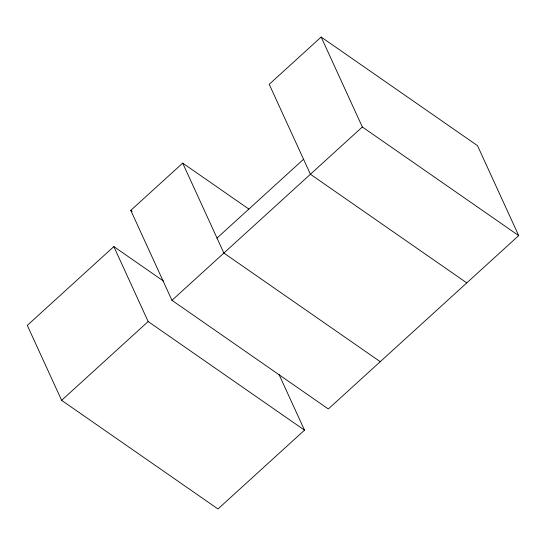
<?xml version="1.0" encoding="UTF-8"?>
<svg xmlns="http://www.w3.org/2000/svg" width="546" height="546" viewBox="0 0 546 546"><rect width="100%" height="100%" fill="white"/><g stroke="black" fill="none" stroke-linecap="round" stroke-linejoin="round"><path stroke-width="0.82" d="M466.782 282.889L310.415 174.256L269.233 84.309L321.157 37.032L477.518 145.659L518.7 235.613L328.323 408.968L171.963 300.334L130.781 210.387L182.698 163.111L248.928 209.118M163.397 281.013L113.834 246.58L27.3 325.382L61.616 400.341L217.977 508.968L304.511 430.173L279.04 374.536M217.021 238.063L303.556 159.268M61.616 400.341L148.15 321.539L113.834 246.58M171.963 300.334L362.339 126.979L321.157 37.032M362.339 126.979L518.7 235.613M380.241 361.691L223.88 253.057L182.698 163.111M130.781 210.387L132.18 211.357M148.15 321.539L304.511 430.173"/></g></svg>
